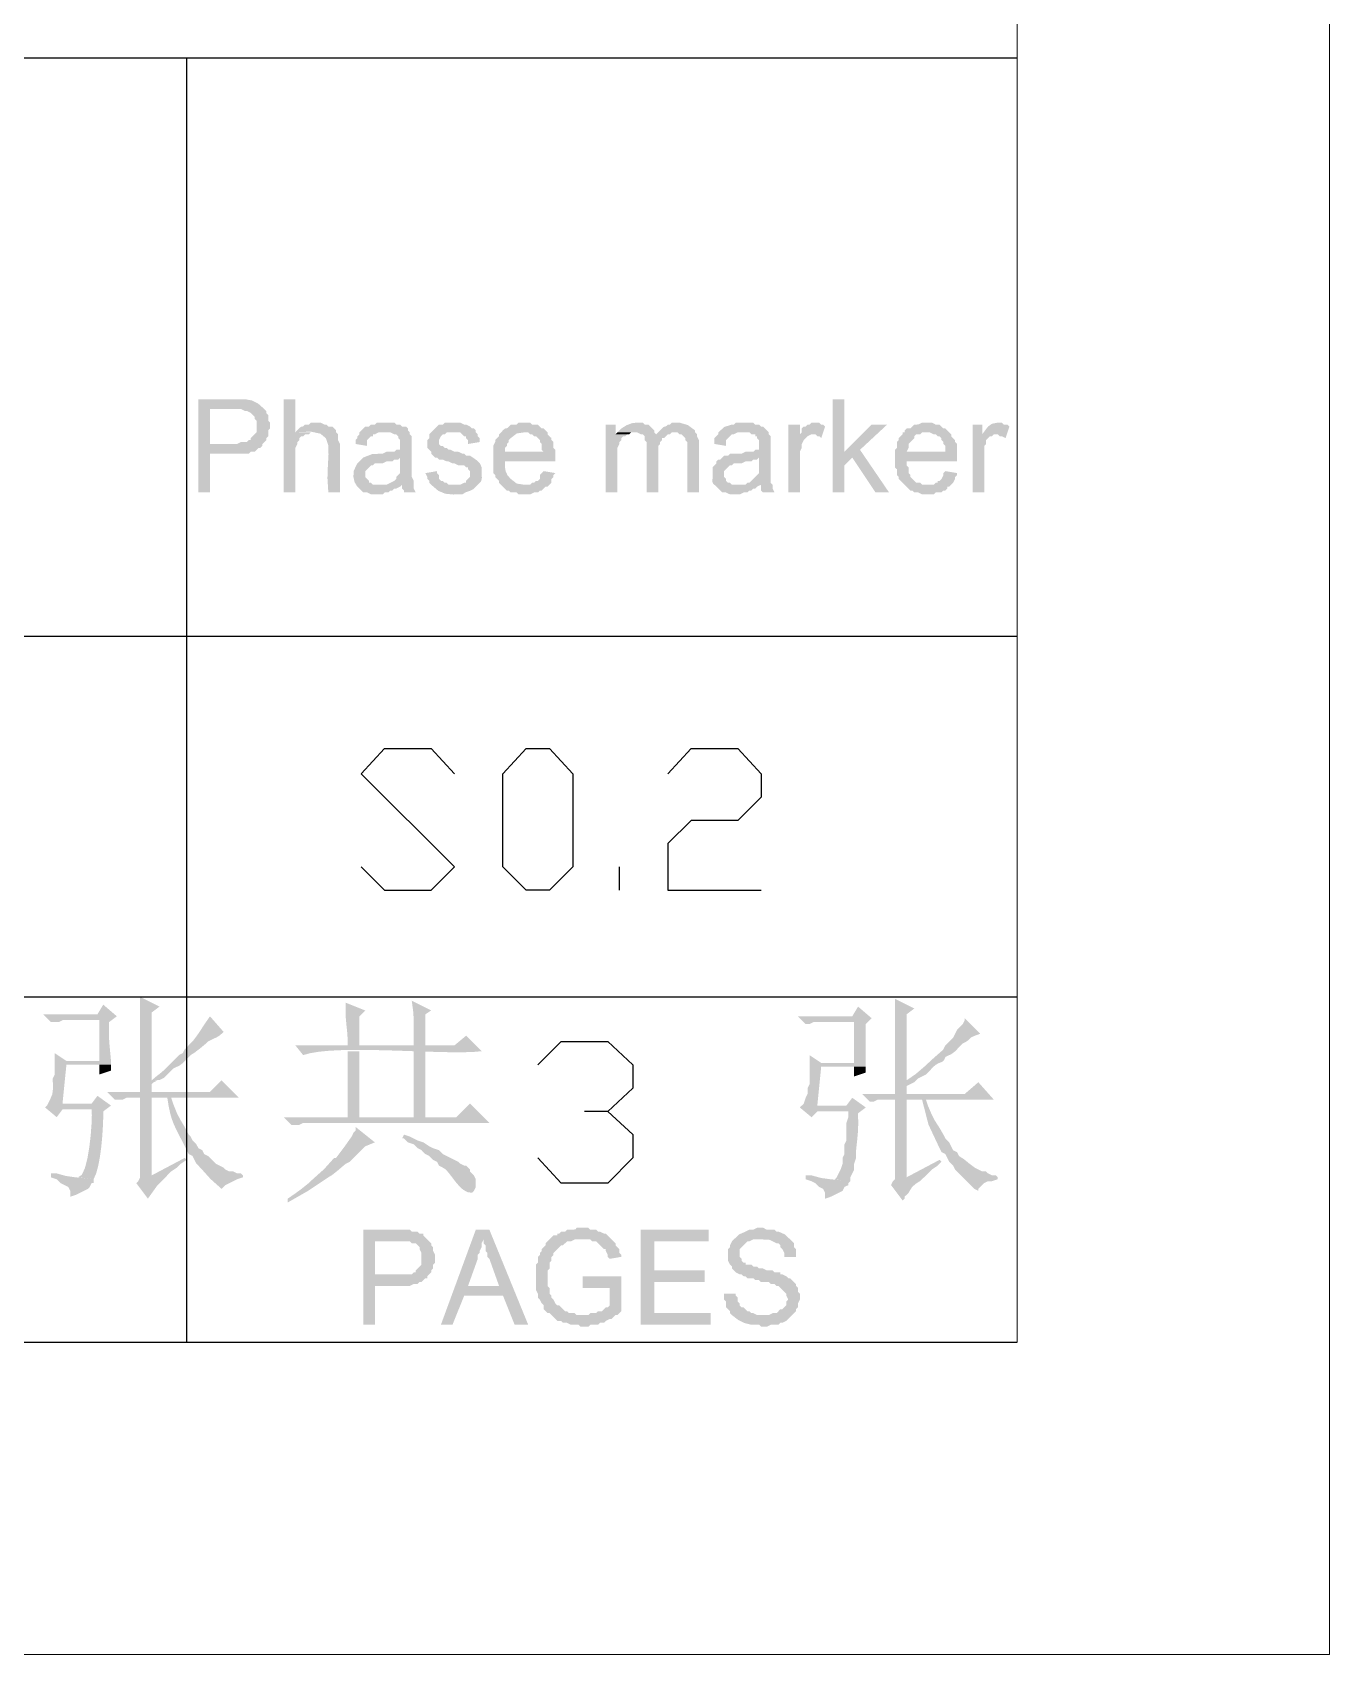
# Model space of a CAD drawing. Extents: x -5608 to -3197, y -2048 to 96.
# Drawn here: x -3572.4 to -3531.2, y -1310.5 to -1258.9 of the extents above; entities that cross this region are included whole.
import ezdxf

# ---------------------------------------------------------------- set-up
doc = ezdxf.new("R2010")
doc.units = 0
doc.header["$LTSCALE"] = 25.4
doc.header["$MEASUREMENT"] = 0
doc.layers.get('0').update_dxf_attribs({"linetype": 'CONTINUOUS'})
doc.layers.add('5中心线层', color=1, linetype='CONTINUOUS')
doc.layers.add('7文字层', color=3, linetype='CONTINUOUS')

msp = doc.modelspace()

# ---------------------------------------------------------------- hatches: boundary and pattern name
at = {"layer": '7文字层'}
h = msp.add_hatch(color=3, dxfattribs=at)
h.dxf.hatch_style = 2
h.paths.add_polyline_path([(-3566.046, -1270.544), (-3567.157, -1270.544), (-3567.157, -1273.509), (-3566.787, -1273.509), (-3566.787, -1272.273), (-3565.552, -1272.273), (-3565.49, -1272.212), (-3565.366, -1272.212), (-3565.243, -1272.088), (-3565.181, -1272.088), (-3565.119, -1272.026), (-3565.119, -1271.965), (-3566.787, -1271.965), (-3566.787, -1270.853), (-3565.058, -1270.853), (-3565.256, -1270.677), (-3565.447, -1270.58), (-3565.659, -1270.542), (-3565.922, -1270.544)])
h = msp.add_hatch(color=3, dxfattribs=at)
h.dxf.hatch_style = 2
h.paths.add_polyline_path([(-3564.069, -1270.544), (-3564.44, -1270.544), (-3564.44, -1273.509), (-3564.069, -1273.509), (-3564.069, -1272.088), (-3564.008, -1271.965), (-3564.008, -1271.903), (-3563.946, -1271.841), (-3563.946, -1271.779), (-3563.884, -1271.718), (-3563.822, -1271.718), (-3563.761, -1271.656), (-3563.637, -1271.656), (-3563.575, -1271.594), (-3563.514, -1271.594), (-3564.069, -1271.594)])
h = msp.add_hatch(color=3, dxfattribs=at)
h.dxf.hatch_style = 2
h.paths.add_polyline_path([(-3546.592, -1270.544), (-3546.962, -1270.544), (-3546.962, -1273.509), (-3546.592, -1273.509), (-3546.592, -1272.644), (-3546.344, -1272.397), (-3546.592, -1272.212)])
h = msp.add_hatch(color=3, dxfattribs=at)
h.dxf.hatch_style = 2
h.paths.add_polyline_path([(-3565.058, -1270.853), (-3566.046, -1270.853), (-3565.799, -1270.853), (-3565.675, -1270.915), (-3565.613, -1270.915), (-3565.49, -1270.976), (-3565.366, -1271.1), (-3565.366, -1271.162), (-3565.305, -1271.223), (-3565.305, -1271.594), (-3565.49, -1271.779), (-3565.49, -1271.841), (-3565.552, -1271.841), (-3565.613, -1271.903), (-3565.799, -1271.903), (-3565.922, -1271.965), (-3566.787, -1271.965), (-3565.119, -1271.965), (-3564.996, -1271.841), (-3564.996, -1271.779), (-3564.934, -1271.718), (-3564.934, -1271.532), (-3564.872, -1271.471), (-3564.872, -1271.285), (-3564.934, -1271.223), (-3564.934, -1271.038), (-3564.996, -1270.976), (-3564.996, -1270.915)])
h = msp.add_hatch(color=3, dxfattribs=at)
h.dxf.hatch_style = 2
h.paths.add_polyline_path([(-3563.39, -1271.285), (-3563.575, -1271.285), (-3563.637, -1271.347), (-3563.761, -1271.347), (-3563.804, -1271.391), (-3563.848, -1271.411), (-3563.885, -1271.417), (-3563.922, -1271.442), (-3563.98, -1271.498), (-3564.069, -1271.594), (-3563.584, -1271.571), (-3563.272, -1271.636), (-3563.097, -1271.783), (-3563.023, -1272.005), (-3563.014, -1272.295), (-3563.034, -1272.647), (-3563.048, -1273.054), (-3563.02, -1273.509), (-3562.649, -1273.509), (-3562.649, -1271.965), (-3562.711, -1271.841), (-3562.711, -1271.656), (-3562.773, -1271.594), (-3562.773, -1271.532), (-3562.896, -1271.409), (-3563.02, -1271.409), (-3563.081, -1271.347), (-3563.143, -1271.347), (-3563.267, -1271.285), (-3563.328, -1271.285)])
h = msp.add_hatch(color=3, dxfattribs=at)
h.dxf.hatch_style = 2
h.paths.add_polyline_path([(-3561.167, -1271.285), (-3561.476, -1271.285), (-3561.537, -1271.347), (-3561.661, -1271.347), (-3561.723, -1271.409), (-3561.846, -1271.409), (-3561.908, -1271.471), (-3562.031, -1271.594), (-3561.043, -1271.594), (-3560.92, -1271.656), (-3560.858, -1271.656), (-3560.796, -1271.718), (-3560.796, -1271.779), (-3560.734, -1271.841), (-3560.734, -1272.15), (-3560.858, -1272.15), (-3560.92, -1272.212), (-3561.167, -1272.212), (-3561.29, -1272.273), (-3561.621, -1272.284), (-3561.908, -1272.397), (-3560.734, -1272.397), (-3560.734, -1272.891), (-3560.858, -1273.014), (-3560.858, -1273.076), (-3560.92, -1273.138), (-3561.043, -1273.2), (-3561.167, -1273.262), (-3560.673, -1273.262), (-3560.673, -1273.385), (-3560.611, -1273.447), (-3560.611, -1273.509), (-3560.24, -1273.509), (-3560.302, -1273.385), (-3560.302, -1273.138), (-3560.364, -1273.014), (-3560.364, -1271.903), (-3560.364, -1271.718), (-3560.426, -1271.656), (-3560.426, -1271.594), (-3560.487, -1271.532), (-3560.487, -1271.471), (-3560.549, -1271.409), (-3560.673, -1271.409), (-3560.734, -1271.347), (-3560.858, -1271.347), (-3560.92, -1271.285), (-3561.105, -1271.285)])
h = msp.add_hatch(color=3, dxfattribs=at)
h.dxf.hatch_style = 2
h.paths.add_polyline_path([(-3559.067, -1271.285), (-3559.314, -1271.285), (-3559.376, -1271.347), (-3559.499, -1271.347), (-3559.561, -1271.409), (-3559.623, -1271.471), (-3559.746, -1271.594), (-3558.82, -1271.594), (-3558.696, -1271.718), (-3558.635, -1271.718), (-3558.635, -1271.779), (-3558.573, -1271.841), (-3558.573, -1271.965), (-3558.202, -1271.903), (-3558.202, -1271.779), (-3558.264, -1271.718), (-3558.264, -1271.656), (-3558.326, -1271.594), (-3558.326, -1271.532), (-3558.388, -1271.471), (-3558.449, -1271.471), (-3558.511, -1271.409), (-3558.635, -1271.347), (-3558.696, -1271.347), (-3558.82, -1271.285), (-3558.943, -1271.285)])
h = msp.add_hatch(color=3, dxfattribs=at)
h.dxf.hatch_style = 2
h.paths.add_polyline_path([(-3556.782, -1271.285), (-3556.967, -1271.285), (-3557.029, -1271.347), (-3557.214, -1271.347), (-3557.297, -1271.433), (-3557.342, -1271.472), (-3557.376, -1271.462), (-3557.44, -1271.508), (-3557.523, -1271.594), (-3556.658, -1271.594), (-3556.597, -1271.656), (-3556.535, -1271.656), (-3556.473, -1271.718), (-3556.411, -1271.718), (-3556.288, -1271.841), (-3556.288, -1271.903), (-3556.226, -1271.965), (-3556.226, -1272.15), (-3556.164, -1272.212), (-3557.399, -1272.212), (-3555.794, -1272.212), (-3555.794, -1272.15), (-3555.855, -1272.088), (-3555.855, -1271.903), (-3555.917, -1271.841), (-3555.917, -1271.779), (-3556.041, -1271.656), (-3556.041, -1271.594), (-3556.164, -1271.471), (-3556.226, -1271.471), (-3556.35, -1271.347), (-3556.535, -1271.347), (-3556.597, -1271.285), (-3556.72, -1271.285)])
h = msp.add_hatch(color=3, dxfattribs=at)
h.dxf.hatch_style = 2
h.paths.add_polyline_path([(-3553.879, -1271.347), (-3554.188, -1271.347), (-3554.188, -1273.509), (-3553.817, -1273.509), (-3553.817, -1272.088), (-3553.756, -1271.965), (-3553.756, -1271.903), (-3553.694, -1271.841), (-3553.694, -1271.779), (-3553.632, -1271.718), (-3553.57, -1271.718), (-3553.509, -1271.656), (-3553.879, -1271.656)])
h = msp.add_hatch(color=3, dxfattribs=at)
h.dxf.hatch_style = 2
h.paths.add_polyline_path([(-3553.2, -1271.285), (-3553.364, -1271.304), (-3553.538, -1271.373), (-3553.698, -1271.475), (-3553.817, -1271.594), (-3553.2, -1271.594), (-3553.076, -1271.656), (-3552.582, -1271.656), (-3552.644, -1271.594), (-3552.644, -1271.532), (-3552.706, -1271.471), (-3552.829, -1271.347), (-3552.953, -1271.347), (-3553.015, -1271.285), (-3553.076, -1271.285)])
h = msp.add_hatch(color=3, dxfattribs=at)
h.dxf.hatch_style = 2
h.paths.add_polyline_path([(-3551.903, -1271.285), (-3552.088, -1271.285), (-3552.15, -1271.347), (-3552.212, -1271.347), (-3552.255, -1271.391), (-3552.299, -1271.411), (-3552.336, -1271.417), (-3552.373, -1271.442), (-3552.431, -1271.498), (-3552.52, -1271.594), (-3551.903, -1271.594), (-3551.841, -1271.656), (-3551.779, -1271.656), (-3551.656, -1271.779), (-3551.656, -1271.841), (-3551.594, -1271.903), (-3551.594, -1273.509), (-3551.223, -1273.509), (-3551.223, -1271.841), (-3551.285, -1271.718), (-3551.285, -1271.656), (-3551.347, -1271.594), (-3551.347, -1271.532), (-3551.577, -1271.363), (-3551.841, -1271.285)])
h = msp.add_hatch(color=3, dxfattribs=at)
h.dxf.hatch_style = 2
h.paths.add_polyline_path([(-3549.741, -1271.285), (-3550.05, -1271.285), (-3550.112, -1271.347), (-3550.174, -1271.347), (-3550.415, -1271.422), (-3550.606, -1271.594), (-3549.618, -1271.594), (-3549.556, -1271.656), (-3549.432, -1271.656), (-3549.432, -1271.718), (-3549.371, -1271.718), (-3549.371, -1271.779), (-3549.309, -1271.841), (-3549.309, -1272.15), (-3549.432, -1272.15), (-3549.494, -1272.212), (-3549.741, -1272.212), (-3549.865, -1272.273), (-3550.235, -1272.273), (-3550.297, -1272.335), (-3550.421, -1272.335), (-3550.482, -1272.397), (-3549.309, -1272.397), (-3549.309, -1272.891), (-3549.618, -1273.2), (-3549.679, -1273.2), (-3549.741, -1273.262), (-3549.247, -1273.262), (-3549.247, -1273.447), (-3549.185, -1273.509), (-3548.815, -1273.509), (-3548.877, -1273.385), (-3548.877, -1273.262), (-3548.938, -1273.2), (-3548.938, -1272.953), (-3548.938, -1271.841), (-3548.938, -1271.718), (-3549, -1271.656), (-3549, -1271.594), (-3549.185, -1271.409), (-3549.247, -1271.409), (-3549.309, -1271.347), (-3549.432, -1271.347), (-3549.494, -1271.285), (-3549.679, -1271.285)])
h = msp.add_hatch(color=3, dxfattribs=at)
h.dxf.hatch_style = 2
h.paths.add_polyline_path([(-3548.012, -1271.347), (-3548.383, -1271.347), (-3548.383, -1273.509), (-3548.012, -1273.509), (-3548.012, -1272.212), (-3547.95, -1272.088), (-3547.95, -1271.965), (-3547.888, -1271.841), (-3547.765, -1271.718), (-3547.641, -1271.656), (-3547.58, -1271.656), (-3548.012, -1271.656)])
h = msp.add_hatch(color=3, dxfattribs=at)
h.dxf.hatch_style = 2
h.paths.add_polyline_path([(-3547.58, -1271.285), (-3547.641, -1271.285), (-3547.703, -1271.347), (-3547.765, -1271.347), (-3547.827, -1271.409), (-3547.888, -1271.409), (-3547.95, -1271.471), (-3547.95, -1271.594), (-3548.012, -1271.656), (-3547.518, -1271.656), (-3547.456, -1271.718), (-3547.394, -1271.718), (-3547.333, -1271.779), (-3547.209, -1271.409), (-3547.271, -1271.347), (-3547.333, -1271.347), (-3547.394, -1271.285), (-3547.456, -1271.285)])
h = msp.add_hatch(color=3, dxfattribs=at)
h.dxf.hatch_style = 2
h.paths.add_polyline_path([(-3545.233, -1271.347), (-3545.727, -1271.347), (-3546.592, -1272.212), (-3546.344, -1272.397), (-3545.603, -1273.509), (-3545.171, -1273.509), (-3546.097, -1272.15)])
h = msp.add_hatch(color=3, dxfattribs=at)
h.dxf.hatch_style = 2
h.paths.add_polyline_path([(-3543.998, -1271.285), (-3544.135, -1271.29), (-3544.183, -1271.316), (-3544.231, -1271.343), (-3544.368, -1271.347), (-3544.492, -1271.471), (-3544.615, -1271.471), (-3544.677, -1271.532), (-3544.677, -1271.594), (-3543.874, -1271.594), (-3543.751, -1271.656), (-3543.689, -1271.656), (-3543.627, -1271.718), (-3543.565, -1271.718), (-3543.504, -1271.779), (-3543.504, -1271.841), (-3543.442, -1271.903), (-3543.442, -1271.965), (-3543.38, -1272.026), (-3543.38, -1272.212), (-3544.615, -1272.212), (-3543.009, -1272.212), (-3543.009, -1271.965), (-3543.071, -1271.903), (-3543.071, -1271.841), (-3543.195, -1271.718), (-3543.195, -1271.656), (-3543.38, -1271.471), (-3543.442, -1271.471), (-3543.565, -1271.347), (-3543.689, -1271.347), (-3543.812, -1271.285), (-3543.874, -1271.285)])
h = msp.add_hatch(color=3, dxfattribs=at)
h.dxf.hatch_style = 2
h.paths.add_polyline_path([(-3542.207, -1271.347), (-3542.515, -1271.347), (-3542.515, -1273.509), (-3542.145, -1273.509), (-3542.145, -1272.026), (-3542.083, -1271.965), (-3542.083, -1271.841), (-3541.96, -1271.718), (-3541.898, -1271.718), (-3541.836, -1271.656), (-3541.774, -1271.656), (-3542.207, -1271.656)])
h = msp.add_hatch(color=3, dxfattribs=at)
h.dxf.hatch_style = 2
h.paths.add_polyline_path([(-3541.713, -1271.285), (-3541.897, -1271.321), (-3542.021, -1271.41), (-3542.115, -1271.53), (-3542.207, -1271.656), (-3541.713, -1271.656), (-3541.651, -1271.718), (-3541.589, -1271.718), (-3541.465, -1271.779), (-3541.342, -1271.409), (-3541.404, -1271.347), (-3541.527, -1271.347), (-3541.589, -1271.285), (-3541.651, -1271.285)])
h = msp.add_hatch(color=3, dxfattribs=at)
h.dxf.hatch_style = 2
h.paths.add_polyline_path([(-3562.031, -1271.594), (-3562.031, -1271.656), (-3562.093, -1271.718), (-3562.093, -1271.779), (-3562.155, -1271.841), (-3562.155, -1271.965), (-3561.784, -1272.026), (-3561.784, -1271.841), (-3561.661, -1271.718), (-3561.599, -1271.718), (-3561.599, -1271.656), (-3561.537, -1271.656), (-3561.414, -1271.594), (-3561.229, -1271.594)])
h = msp.add_hatch(color=3, dxfattribs=at)
h.dxf.hatch_style = 2
h.paths.add_polyline_path([(-3559.746, -1271.594), (-3559.808, -1271.656), (-3559.808, -1271.779), (-3559.87, -1271.841), (-3559.87, -1272.088), (-3559.746, -1272.212), (-3559.746, -1272.273), (-3559.623, -1272.397), (-3559.561, -1272.397), (-3559.499, -1272.459), (-3559.376, -1272.459), (-3559.252, -1272.52), (-3559.19, -1272.52), (-3559.067, -1272.582), (-3559.005, -1272.582), (-3558.882, -1272.644), (-3558.696, -1272.644), (-3558.635, -1272.706), (-3558.573, -1272.706), (-3558.573, -1272.767), (-3558.511, -1272.829), (-3558.511, -1273.014), (-3558.635, -1273.138), (-3558.635, -1273.2), (-3558.696, -1273.2), (-3558.82, -1273.262), (-3559.746, -1273.262), (-3559.518, -1273.457), (-3559.296, -1273.548), (-3559.052, -1273.573), (-3558.758, -1273.57), (-3558.639, -1273.497), (-3558.532, -1273.465), (-3558.414, -1273.409), (-3558.264, -1273.262), (-3558.157, -1273.151), (-3558.132, -1273.043), (-3558.143, -1272.906), (-3558.141, -1272.706), (-3558.192, -1272.586), (-3558.29, -1272.488), (-3558.405, -1272.407), (-3558.511, -1272.335), (-3558.635, -1272.335), (-3558.696, -1272.273), (-3558.758, -1272.273), (-3558.882, -1272.212), (-3559.005, -1272.212), (-3559.129, -1272.15), (-3559.19, -1272.15), (-3559.252, -1272.088), (-3559.314, -1272.088), (-3559.376, -1272.026), (-3559.437, -1272.026), (-3559.499, -1271.965), (-3559.499, -1271.841), (-3559.437, -1271.718), (-3559.376, -1271.656), (-3559.314, -1271.656), (-3559.252, -1271.594), (-3559.005, -1271.594)])
h = msp.add_hatch(color=3, dxfattribs=at)
h.dxf.hatch_style = 2
h.paths.add_polyline_path([(-3557.523, -1271.594), (-3557.585, -1271.656), (-3557.585, -1271.718), (-3557.708, -1271.841), (-3557.708, -1271.903), (-3557.77, -1272.026), (-3557.77, -1272.891), (-3557.708, -1272.953), (-3557.708, -1273.014), (-3557.585, -1273.138), (-3557.585, -1273.2), (-3557.523, -1273.262), (-3556.782, -1273.262), (-3557.022, -1273.226), (-3557.214, -1273.076), (-3557.316, -1272.964), (-3557.377, -1272.827), (-3557.402, -1272.676), (-3557.399, -1272.52), (-3555.794, -1272.52), (-3555.794, -1272.212), (-3557.399, -1272.212), (-3557.399, -1272.088), (-3557.338, -1272.026), (-3557.338, -1271.965), (-3557.276, -1271.903), (-3557.276, -1271.841), (-3557.214, -1271.779), (-3557.022, -1271.63), (-3556.782, -1271.594)])
h = msp.add_hatch(color=3, dxfattribs=at)
h.dxf.hatch_style = 2
h.paths.add_polyline_path([(-3553.817, -1271.594), (-3553.879, -1271.656), (-3553.447, -1271.656), (-3553.385, -1271.594), (-3553.262, -1271.594)])
h = msp.add_hatch(color=3, dxfattribs=at)
h.dxf.hatch_style = 2
h.paths.add_polyline_path([(-3552.52, -1271.594), (-3552.582, -1271.656), (-3553.015, -1271.656), (-3552.953, -1271.718), (-3552.953, -1271.841), (-3552.891, -1271.903), (-3552.891, -1273.509), (-3552.52, -1273.509), (-3552.52, -1272.026), (-3552.459, -1271.965), (-3552.459, -1271.903), (-3552.397, -1271.841), (-3552.397, -1271.779), (-3552.335, -1271.779), (-3552.212, -1271.656), (-3552.15, -1271.656), (-3552.088, -1271.594), (-3551.965, -1271.594)])
h = msp.add_hatch(color=3, dxfattribs=at)
h.dxf.hatch_style = 2
h.paths.add_polyline_path([(-3550.606, -1271.594), (-3550.606, -1271.656), (-3550.729, -1271.779), (-3550.729, -1271.965), (-3550.359, -1272.026), (-3550.359, -1271.841), (-3550.297, -1271.779), (-3550.174, -1271.656), (-3550.112, -1271.656), (-3549.988, -1271.594), (-3549.803, -1271.594)])
h = msp.add_hatch(color=3, dxfattribs=at)
h.dxf.hatch_style = 2
h.paths.add_polyline_path([(-3544.677, -1271.594), (-3544.739, -1271.594), (-3544.739, -1271.656), (-3544.862, -1271.779), (-3544.862, -1271.841), (-3544.924, -1271.903), (-3544.924, -1272.088), (-3544.986, -1272.15), (-3544.986, -1272.706), (-3544.924, -1272.767), (-3544.924, -1272.953), (-3544.862, -1273.014), (-3544.862, -1273.076), (-3544.677, -1273.262), (-3543.936, -1273.262), (-3544.121, -1273.262), (-3544.183, -1273.2), (-3544.306, -1273.2), (-3544.492, -1273.014), (-3544.492, -1272.953), (-3544.553, -1272.891), (-3544.553, -1272.706), (-3544.615, -1272.644), (-3544.615, -1272.52), (-3543.009, -1272.52), (-3543.009, -1272.212), (-3544.615, -1272.212), (-3544.553, -1272.088), (-3544.553, -1271.965), (-3544.368, -1271.779), (-3544.368, -1271.718), (-3544.306, -1271.656), (-3544.183, -1271.656), (-3544.121, -1271.594), (-3543.998, -1271.594)])
h = msp.add_hatch(color=3, dxfattribs=at)
h.dxf.hatch_style = 2
h.paths.add_polyline_path([(-3561.908, -1272.397), (-3562.104, -1272.596), (-3562.217, -1272.829), (-3562.22, -1273.02), (-3562.185, -1273.177), (-3562.104, -1273.314), (-3561.97, -1273.447), (-3561.908, -1273.509), (-3561.784, -1273.509), (-3561.661, -1273.57), (-3561.29, -1273.57), (-3561.229, -1273.509), (-3561.105, -1273.509), (-3561.043, -1273.447), (-3560.981, -1273.447), (-3560.92, -1273.385), (-3560.858, -1273.385), (-3560.734, -1273.323), (-3561.414, -1273.262), (-3561.599, -1273.262), (-3561.661, -1273.2), (-3561.723, -1273.2), (-3561.723, -1273.138), (-3561.846, -1273.014), (-3561.846, -1272.829), (-3561.661, -1272.644), (-3561.599, -1272.644), (-3561.537, -1272.582), (-3561.29, -1272.582), (-3561.167, -1272.52), (-3560.981, -1272.52), (-3560.92, -1272.459), (-3560.796, -1272.459), (-3560.734, -1272.397)])
h = msp.add_hatch(color=3, dxfattribs=at)
h.dxf.hatch_style = 2
h.paths.add_polyline_path([(-3559.561, -1272.829), (-3559.932, -1272.891), (-3559.87, -1273.014), (-3559.87, -1273.076), (-3559.808, -1273.138), (-3559.808, -1273.2), (-3559.746, -1273.262), (-3559.005, -1273.262), (-3559.19, -1273.262), (-3559.252, -1273.2), (-3559.314, -1273.2), (-3559.376, -1273.138), (-3559.437, -1273.138), (-3559.499, -1273.076), (-3559.499, -1272.953), (-3559.561, -1272.891)])
h = msp.add_hatch(color=3, dxfattribs=at)
h.dxf.hatch_style = 2
h.paths.add_polyline_path([(-3556.164, -1272.829), (-3556.288, -1272.953), (-3556.288, -1273.076), (-3556.35, -1273.138), (-3556.411, -1273.138), (-3556.473, -1273.2), (-3556.535, -1273.2), (-3556.597, -1273.262), (-3557.523, -1273.262), (-3557.338, -1273.447), (-3557.276, -1273.447), (-3557.214, -1273.509), (-3557.029, -1273.509), (-3556.967, -1273.57), (-3556.597, -1273.57), (-3556.473, -1273.509), (-3556.35, -1273.509), (-3556.288, -1273.447), (-3556.226, -1273.447), (-3556.102, -1273.323), (-3556.041, -1273.323), (-3555.917, -1273.2), (-3555.917, -1273.076), (-3555.855, -1273.014), (-3555.855, -1272.953), (-3555.794, -1272.891)])
h = msp.add_hatch(color=3, dxfattribs=at)
h.dxf.hatch_style = 2
h.paths.add_polyline_path([(-3550.482, -1272.397), (-3550.544, -1272.459), (-3550.606, -1272.459), (-3550.668, -1272.52), (-3550.668, -1272.582), (-3550.791, -1272.706), (-3550.791, -1272.829), (-3550.789, -1272.994), (-3550.793, -1273.099), (-3550.795, -1273.161), (-3550.789, -1273.199), (-3550.768, -1273.23), (-3550.725, -1273.269), (-3550.652, -1273.336), (-3550.544, -1273.447), (-3550.482, -1273.509), (-3550.359, -1273.509), (-3550.235, -1273.57), (-3549.927, -1273.57), (-3549.803, -1273.509), (-3549.679, -1273.509), (-3549.618, -1273.447), (-3549.556, -1273.447), (-3549.494, -1273.385), (-3549.432, -1273.385), (-3549.371, -1273.323), (-3549.988, -1273.262), (-3550.174, -1273.262), (-3550.235, -1273.2), (-3550.297, -1273.2), (-3550.359, -1273.138), (-3550.359, -1273.076), (-3550.421, -1273.014), (-3550.421, -1272.829), (-3550.359, -1272.767), (-3550.297, -1272.706), (-3550.235, -1272.644), (-3550.174, -1272.644), (-3550.112, -1272.582), (-3549.865, -1272.582), (-3549.741, -1272.52), (-3549.556, -1272.52), (-3549.494, -1272.459), (-3549.371, -1272.459), (-3549.309, -1272.397)])
h = msp.add_hatch(color=3, dxfattribs=at)
h.dxf.hatch_style = 2
h.paths.add_polyline_path([(-3543.38, -1272.829), (-3543.442, -1272.891), (-3543.442, -1272.953), (-3543.504, -1273.076), (-3543.565, -1273.138), (-3543.627, -1273.138), (-3543.627, -1273.2), (-3543.689, -1273.2), (-3543.751, -1273.262), (-3544.677, -1273.262), (-3544.492, -1273.447), (-3544.43, -1273.447), (-3544.368, -1273.509), (-3544.245, -1273.509), (-3544.121, -1273.57), (-3543.751, -1273.57), (-3543.689, -1273.509), (-3543.504, -1273.509), (-3543.442, -1273.447), (-3543.38, -1273.447), (-3543.318, -1273.385), (-3543.318, -1273.323), (-3543.257, -1273.323), (-3543.133, -1273.2), (-3543.071, -1273.076), (-3543.071, -1273.014), (-3543.009, -1272.953), (-3543.009, -1272.891)])
h = msp.add_hatch(color=3, dxfattribs=at)
h.dxf.hatch_style = 2
h.paths.add_polyline_path([(-3561.167, -1273.262), (-3561.414, -1273.262), (-3560.734, -1273.323), (-3560.673, -1273.262)])
h = msp.add_hatch(color=3, dxfattribs=at)
h.dxf.hatch_style = 2
h.paths.add_polyline_path([(-3549.741, -1273.262), (-3549.988, -1273.262), (-3549.371, -1273.323), (-3549.247, -1273.262)])
h = msp.add_hatch(color=3, dxfattribs=at)
h.dxf.hatch_style = 2
h.paths.add_polyline_path([(-3570.184, -1289.813), (-3570.369, -1290.122), (-3572.098, -1290.122), (-3571.851, -1290.369), (-3571.604, -1290.369), (-3571.481, -1290.307), (-3570.307, -1290.307), (-3569.751, -1290.184)])
h = msp.add_hatch(color=3, dxfattribs=at)
h.dxf.hatch_style = 2
h.paths.add_polyline_path([(-3569.01, -1289.566), (-3569.01, -1292.592), (-3568.64, -1292.592), (-3568.64, -1292.345), (-3568.578, -1292.283), (-3568.454, -1292.222), (-3568.64, -1292.222), (-3568.64, -1290.06), (-3568.393, -1289.875)])
h = msp.add_hatch(color=3, dxfattribs=at)
h.dxf.hatch_style = 2
h.paths.add_polyline_path([(-3562.464, -1289.751), (-3562.471, -1290.157), (-3562.444, -1290.465), (-3562.412, -1290.756), (-3562.402, -1291.11), (-3562.031, -1291.11), (-3562.031, -1290.184), (-3561.846, -1289.998)])
h = msp.add_hatch(color=3, dxfattribs=at)
h.dxf.hatch_style = 2
h.paths.add_polyline_path([(-3560.364, -1289.69), (-3560.314, -1290.069), (-3560.299, -1290.392), (-3560.301, -1290.719), (-3560.302, -1291.11), (-3559.932, -1291.11), (-3559.932, -1290.122), (-3559.746, -1289.998)])
h = msp.add_hatch(color=3, dxfattribs=at)
h.dxf.hatch_style = 2
h.paths.add_polyline_path([(-3546.159, -1289.875), (-3546.344, -1290.184), (-3548.074, -1290.184), (-3547.827, -1290.431), (-3547.703, -1290.431), (-3547.58, -1290.369), (-3546.283, -1290.369), (-3545.727, -1290.245)])
h = msp.add_hatch(color=3, dxfattribs=at)
h.dxf.hatch_style = 2
h.paths.add_polyline_path([(-3544.986, -1289.628), (-3544.986, -1292.654), (-3544.615, -1292.654), (-3544.615, -1292.407), (-3544.368, -1292.283), (-3544.615, -1292.222), (-3544.615, -1290.122), (-3544.368, -1289.937)])
h = msp.add_hatch(color=3, dxfattribs=at)
h.dxf.hatch_style = 2
h.paths.add_polyline_path([(-3569.751, -1290.184), (-3570.307, -1290.307), (-3570.307, -1291.604), (-3571.357, -1291.604), (-3569.937, -1291.604), (-3569.968, -1291.278), (-3569.993, -1291.007), (-3570.006, -1290.725), (-3569.998, -1290.369)])
h = msp.add_hatch(color=3, dxfattribs=at)
h.dxf.hatch_style = 2
h.paths.add_polyline_path([(-3566.787, -1290.184), (-3566.978, -1290.46), (-3567.143, -1290.718), (-3567.331, -1290.972), (-3567.59, -1291.234), (-3567.652, -1291.357), (-3567.775, -1291.419), (-3568.084, -1291.728), (-3568.235, -1291.885), (-3568.369, -1291.999), (-3568.499, -1292.101), (-3568.64, -1292.222), (-3568.39, -1292.211), (-3568.242, -1292.138), (-3568.123, -1292.014), (-3567.96, -1291.851), (-3567.758, -1291.751), (-3567.648, -1291.669), (-3567.555, -1291.569), (-3567.404, -1291.419), (-3567.285, -1291.346), (-3567.109, -1291.212), (-3566.941, -1291.073), (-3566.849, -1290.987), (-3566.703, -1290.912), (-3566.58, -1290.856), (-3566.467, -1290.788), (-3566.355, -1290.678)])
h = msp.add_hatch(color=3, dxfattribs=at)
h.dxf.hatch_style = 2
h.paths.add_polyline_path([(-3545.727, -1290.245), (-3546.283, -1290.369), (-3546.283, -1291.666), (-3547.333, -1291.666), (-3545.912, -1291.666), (-3545.912, -1290.431)])
h = msp.add_hatch(color=3, dxfattribs=at)
h.dxf.hatch_style = 2
h.paths.add_polyline_path([(-3542.762, -1290.245), (-3542.762, -1290.307), (-3542.824, -1290.431), (-3543.009, -1290.616), (-3543.133, -1290.863), (-3543.38, -1291.11), (-3543.442, -1291.234), (-3543.504, -1291.295), (-3543.769, -1291.528), (-3544.044, -1291.782), (-3544.326, -1292.024), (-3544.615, -1292.222), (-3544.368, -1292.283), (-3544.245, -1292.16), (-3544.121, -1292.098), (-3543.998, -1292.036), (-3543.874, -1291.913), (-3543.769, -1291.797), (-3543.68, -1291.724), (-3543.605, -1291.682), (-3543.544, -1291.658), (-3543.492, -1291.638), (-3543.449, -1291.611), (-3543.413, -1291.562), (-3543.38, -1291.481), (-3543.186, -1291.385), (-3543.077, -1291.305), (-3542.98, -1291.205), (-3542.824, -1291.048), (-3542.711, -1290.988), (-3542.649, -1290.947), (-3542.62, -1290.917), (-3542.58, -1290.87), (-3542.53, -1290.841), (-3542.432, -1290.799), (-3542.268, -1290.739)])
h = msp.add_hatch(color=3, dxfattribs=at)
h.dxf.hatch_style = 2
h.paths.add_polyline_path([(-3558.635, -1290.801), (-3559.005, -1291.11), (-3564.069, -1291.11), (-3563.822, -1291.419), (-3563.6, -1291.358), (-3563.327, -1291.313), (-3563.01, -1291.282), (-3562.657, -1291.263), (-3562.273, -1291.255), (-3561.868, -1291.255), (-3561.446, -1291.261), (-3561.017, -1291.272), (-3560.586, -1291.286), (-3560.162, -1291.3), (-3559.751, -1291.313), (-3559.36, -1291.324), (-3558.996, -1291.329), (-3558.667, -1291.327), (-3558.379, -1291.317), (-3558.141, -1291.295)])
h = msp.add_hatch(color=3, dxfattribs=at)
h.dxf.hatch_style = 2
h.paths.add_polyline_path([(-3571.728, -1291.357), (-3571.728, -1292.036), (-3571.789, -1292.16), (-3571.789, -1292.283), (-3571.788, -1292.52), (-3571.806, -1292.664), (-3571.863, -1292.803), (-3571.975, -1293.025), (-3571.481, -1292.963), (-3571.357, -1291.728), (-3569.937, -1291.728), (-3569.937, -1291.604), (-3571.357, -1291.604)])
h = msp.add_hatch(color=3, dxfattribs=at)
h.dxf.hatch_style = 2
h.paths.add_polyline_path([(-3562.402, -1291.295), (-3562.402, -1293.395), (-3562.031, -1293.395), (-3562.031, -1291.295), (-3560.302, -1291.295)])
h = msp.add_hatch(color=3, dxfattribs=at)
h.dxf.hatch_style = 2
h.paths.add_polyline_path([(-3559.932, -1291.295), (-3562.402, -1291.295), (-3560.302, -1291.295), (-3560.302, -1293.395), (-3562.402, -1293.395), (-3559.932, -1293.395)])
h = msp.add_hatch(color=3, dxfattribs=at)
h.dxf.hatch_style = 2
h.paths.add_polyline_path([(-3547.703, -1291.419), (-3547.703, -1292.345), (-3547.765, -1292.469), (-3547.765, -1292.654), (-3547.827, -1292.778), (-3547.888, -1292.963), (-3547.95, -1293.025), (-3547.456, -1293.025), (-3547.333, -1291.789), (-3545.912, -1291.789), (-3545.912, -1291.666), (-3547.333, -1291.666)])
h = msp.add_hatch(color=3, dxfattribs=at)
h.dxf.hatch_style = 2
h.paths.add_polyline_path([(-3569.937, -1291.728), (-3570.307, -1291.728), (-3570.307, -1292.036), (-3569.937, -1291.913), (-3569.937, -1291.851)])
h = msp.add_hatch(color=3, dxfattribs=at)
h.dxf.hatch_style = 2
h.paths.add_polyline_path([(-3545.912, -1291.789), (-3546.283, -1291.789), (-3546.283, -1292.098), (-3545.912, -1291.975), (-3545.912, -1291.851)])
h = msp.add_hatch(color=3, dxfattribs=at)
h.dxf.hatch_style = 2
h.paths.add_polyline_path([(-3566.416, -1292.222), (-3566.787, -1292.592), (-3570.06, -1292.592), (-3569.813, -1292.839), (-3569.566, -1292.839), (-3569.443, -1292.778), (-3569.319, -1292.778), (-3565.86, -1292.778)])
h = msp.add_hatch(color=3, dxfattribs=at)
h.dxf.hatch_style = 2
h.paths.add_polyline_path([(-3542.33, -1292.283), (-3542.762, -1292.654), (-3546.036, -1292.654), (-3545.789, -1292.901), (-3545.665, -1292.901), (-3545.542, -1292.839), (-3545.233, -1292.839), (-3541.836, -1292.839)])
h = msp.add_hatch(color=3, dxfattribs=at)
h.dxf.hatch_style = 2
h.paths.add_polyline_path([(-3570.369, -1292.716), (-3570.554, -1292.963), (-3571.481, -1292.963), (-3571.975, -1293.025), (-3572.036, -1293.086), (-3570.554, -1293.148), (-3570.547, -1293.327), (-3570.557, -1293.613), (-3570.583, -1293.966), (-3570.627, -1294.345), (-3570.688, -1294.709), (-3570.768, -1295.018), (-3570.868, -1295.232), (-3570.987, -1295.31), (-3570.492, -1295.371), (-3570.41, -1295.188), (-3570.343, -1294.94), (-3570.288, -1294.647), (-3570.246, -1294.329), (-3570.216, -1294.006), (-3570.196, -1293.699), (-3570.185, -1293.426), (-3570.184, -1293.21), (-3569.937, -1293.025)])
h = msp.add_hatch(color=3, dxfattribs=at)
h.dxf.hatch_style = 2
h.paths.add_polyline_path([(-3568.64, -1292.778), (-3569.01, -1292.778), (-3569.01, -1295.31), (-3569.072, -1295.433), (-3569.134, -1295.495), (-3568.763, -1295.989), (-3568.484, -1295.597), (-3568.146, -1295.248), (-3568.64, -1295.248)])
h = msp.add_hatch(color=3, dxfattribs=at)
h.dxf.hatch_style = 2
h.paths.add_polyline_path([(-3568.022, -1292.778), (-3568.146, -1292.778), (-3568.103, -1293.04), (-3568.059, -1293.251), (-3568.01, -1293.428), (-3567.953, -1293.584), (-3567.886, -1293.736), (-3567.805, -1293.899), (-3567.707, -1294.089), (-3567.59, -1294.322), (-3567.466, -1294.569), (-3567.343, -1294.63), (-3567.219, -1294.877), (-3567.096, -1295.001), (-3566.774, -1295.359), (-3566.416, -1295.68), (-3566.293, -1295.557), (-3565.922, -1295.371), (-3565.737, -1295.31), (-3565.737, -1295.248), (-3565.799, -1295.186), (-3565.922, -1295.186), (-3566.046, -1295.124), (-3566.169, -1295.124), (-3566.293, -1295.063), (-3566.355, -1295.001), (-3566.478, -1294.939), (-3566.602, -1294.877), (-3566.849, -1294.63), (-3566.972, -1294.569), (-3567.034, -1294.445), (-3567.157, -1294.383), (-3567.219, -1294.26), (-3567.343, -1294.136), (-3567.404, -1294.013), (-3567.466, -1293.951), (-3567.594, -1293.704), (-3567.713, -1293.507), (-3567.832, -1293.284), (-3567.96, -1292.963)])
h = msp.add_hatch(color=3, dxfattribs=at)
h.dxf.hatch_style = 2
h.paths.add_polyline_path([(-3558.511, -1292.963), (-3558.943, -1293.395), (-3564.44, -1293.395), (-3564.193, -1293.642), (-3563.946, -1293.642), (-3563.822, -1293.58), (-3557.894, -1293.58)])
h = msp.add_hatch(color=3, dxfattribs=at)
h.dxf.hatch_style = 2
h.paths.add_polyline_path([(-3546.344, -1292.778), (-3546.53, -1293.025), (-3547.95, -1293.025), (-3548.012, -1293.086), (-3546.468, -1293.21), (-3546.468, -1293.395), (-3546.53, -1293.58), (-3546.53, -1294.136), (-3546.592, -1294.26), (-3546.592, -1294.569), (-3546.653, -1294.692), (-3546.653, -1294.877), (-3546.715, -1295.063), (-3546.839, -1295.31), (-3546.9, -1295.371), (-3546.962, -1295.371), (-3546.406, -1295.433), (-3546.406, -1295.31), (-3546.283, -1295.063), (-3546.283, -1294.877), (-3546.221, -1294.692), (-3546.221, -1294.445), (-3546.188, -1294.133), (-3546.164, -1293.88), (-3546.153, -1293.616), (-3546.159, -1293.272), (-3545.912, -1293.086)])
h = msp.add_hatch(color=3, dxfattribs=at)
h.dxf.hatch_style = 2
h.paths.add_polyline_path([(-3544.615, -1292.839), (-3544.986, -1292.839), (-3544.986, -1295.371), (-3545.048, -1295.433), (-3545.109, -1295.557), (-3544.739, -1296.051), (-3544.677, -1295.989), (-3544.677, -1295.927), (-3544.553, -1295.804), (-3544.437, -1295.614), (-3544.308, -1295.506), (-3544.178, -1295.423), (-3544.059, -1295.31), (-3544.615, -1295.31)])
h = msp.add_hatch(color=3, dxfattribs=at)
h.dxf.hatch_style = 2
h.paths.add_polyline_path([(-3543.998, -1292.839), (-3544.121, -1292.839), (-3543.918, -1293.631), (-3543.565, -1294.383), (-3543.504, -1294.507), (-3543.38, -1294.569), (-3543.257, -1294.816), (-3543.133, -1294.939), (-3543.071, -1295.063), (-3542.454, -1295.68), (-3542.33, -1295.742), (-3542.33, -1295.68), (-3542.145, -1295.495), (-3542.021, -1295.433), (-3541.898, -1295.433), (-3541.713, -1295.371), (-3541.713, -1295.31), (-3541.774, -1295.248), (-3541.898, -1295.248), (-3542.021, -1295.186), (-3542.083, -1295.124), (-3542.207, -1295.124), (-3542.437, -1295.008), (-3542.618, -1294.873), (-3542.779, -1294.74), (-3542.948, -1294.63), (-3543.009, -1294.507), (-3543.133, -1294.445), (-3543.257, -1294.198), (-3543.38, -1294.074), (-3543.442, -1293.951), (-3543.531, -1293.795), (-3543.598, -1293.685), (-3543.651, -1293.604), (-3543.696, -1293.535), (-3543.74, -1293.46), (-3543.79, -1293.361), (-3543.853, -1293.222), (-3543.936, -1293.025)])
h = msp.add_hatch(color=3, dxfattribs=at)
h.dxf.hatch_style = 2
h.paths.add_polyline_path([(-3572.036, -1293.086), (-3571.666, -1293.395), (-3571.481, -1293.148), (-3570.554, -1293.148)])
h = msp.add_hatch(color=3, dxfattribs=at)
h.dxf.hatch_style = 2
h.paths.add_polyline_path([(-3548.012, -1293.086), (-3547.641, -1293.395), (-3547.456, -1293.21), (-3546.468, -1293.21)])
h = msp.add_hatch(color=3, dxfattribs=at)
h.dxf.hatch_style = 2
h.paths.add_polyline_path([(-3562.155, -1293.704), (-3562.155, -1293.827), (-3562.217, -1293.889), (-3562.278, -1294.013), (-3562.52, -1294.355), (-3562.773, -1294.692), (-3562.834, -1294.692), (-3563.152, -1295.046), (-3563.514, -1295.371), (-3563.678, -1295.522), (-3563.899, -1295.697), (-3564.129, -1295.864), (-3564.316, -1295.989), (-3564.316, -1296.113), (-3563.652, -1295.733), (-3563.02, -1295.31), (-3562.901, -1295.239), (-3562.744, -1295.114), (-3562.585, -1294.978), (-3562.464, -1294.877), (-3562.34, -1294.816), (-3561.846, -1294.322), (-3561.537, -1294.198)])
h = msp.add_hatch(color=3, dxfattribs=at)
h.dxf.hatch_style = 2
h.paths.add_polyline_path([(-3560.611, -1293.951), (-3560.673, -1294.074), (-3560.611, -1294.074), (-3560.487, -1294.198), (-3560.302, -1294.26), (-3560.179, -1294.383), (-3560.055, -1294.445), (-3559.932, -1294.569), (-3559.808, -1294.63), (-3559.685, -1294.754), (-3559.561, -1294.816), (-3559.499, -1294.939), (-3559.376, -1295.001), (-3559.289, -1295.056), (-3559.195, -1295.159), (-3559.092, -1295.293), (-3558.982, -1295.439), (-3558.863, -1295.58), (-3558.735, -1295.7), (-3558.597, -1295.78), (-3558.449, -1295.804), (-3558.388, -1295.742), (-3558.326, -1295.618), (-3558.326, -1295.371), (-3558.388, -1295.248), (-3558.511, -1295.124), (-3558.511, -1295.063), (-3558.635, -1294.939), (-3558.696, -1294.939), (-3558.82, -1294.877), (-3558.882, -1294.816), (-3559.376, -1294.569), (-3559.499, -1294.445), (-3559.685, -1294.383), (-3559.808, -1294.322), (-3559.993, -1294.198), (-3560.179, -1294.136), (-3560.426, -1294.013)])
h = msp.add_hatch(color=3, dxfattribs=at)
h.dxf.hatch_style = 2
h.paths.add_polyline_path([(-3567.59, -1294.692), (-3568.64, -1295.248), (-3568.146, -1295.248), (-3568.022, -1295.124), (-3567.837, -1295.001), (-3567.713, -1294.877), (-3567.528, -1294.754)])
h = msp.add_hatch(color=3, dxfattribs=at)
h.dxf.hatch_style = 2
h.paths.add_polyline_path([(-3543.565, -1294.754), (-3544.615, -1295.31), (-3544.059, -1295.31), (-3543.812, -1295.063), (-3543.627, -1294.939), (-3543.504, -1294.816)])
h = msp.add_hatch(color=3, dxfattribs=at)
h.dxf.hatch_style = 2
h.paths.add_polyline_path([(-3571.851, -1295.186), (-3571.851, -1295.31), (-3571.666, -1295.371), (-3571.542, -1295.495), (-3571.295, -1295.618), (-3571.234, -1295.742), (-3571.234, -1295.927), (-3571.048, -1295.866), (-3570.678, -1295.68), (-3570.616, -1295.618), (-3570.554, -1295.495), (-3570.492, -1295.495), (-3570.492, -1295.371), (-3570.795, -1295.336), (-3571.09, -1295.308), (-3571.379, -1295.265), (-3571.666, -1295.186)])
h = msp.add_hatch(color=3, dxfattribs=at)
h.dxf.hatch_style = 2
h.paths.add_polyline_path([(-3547.827, -1295.248), (-3547.827, -1295.371), (-3547.641, -1295.433), (-3547.518, -1295.495), (-3547.394, -1295.618), (-3547.271, -1295.68), (-3547.209, -1295.804), (-3547.209, -1295.989), (-3547.024, -1295.927), (-3546.653, -1295.742), (-3546.592, -1295.618), (-3546.468, -1295.557), (-3546.468, -1295.495), (-3546.406, -1295.433), (-3546.724, -1295.399), (-3547.035, -1295.373), (-3547.34, -1295.33), (-3547.641, -1295.248)])
h = msp.add_hatch(color=3, dxfattribs=at)
h.dxf.hatch_style = 2
h.paths.add_polyline_path([(-3560.796, -1296.977), (-3561.908, -1296.977), (-3561.908, -1300.003), (-3561.537, -1300.003), (-3561.537, -1298.768), (-3560.426, -1298.768), (-3560.302, -1298.706), (-3560.179, -1298.706), (-3560.117, -1298.645), (-3560.055, -1298.645), (-3559.932, -1298.521), (-3559.87, -1298.521), (-3559.87, -1298.459), (-3561.537, -1298.398), (-3561.537, -1297.348), (-3559.808, -1297.348), (-3559.993, -1297.162), (-3559.993, -1297.101), (-3560.117, -1297.101), (-3560.179, -1297.039), (-3560.364, -1297.039), (-3560.426, -1296.977), (-3560.673, -1296.977)])
h = msp.add_hatch(color=3, dxfattribs=at)
h.dxf.hatch_style = 2
h.paths.add_polyline_path([(-3557.894, -1296.977), (-3558.326, -1296.977), (-3559.437, -1300.003), (-3559.067, -1300.003), (-3558.696, -1299.077), (-3557.461, -1299.077), (-3558.573, -1298.768), (-3558.264, -1297.904), (-3558.264, -1297.78), (-3558.202, -1297.718), (-3558.202, -1297.657), (-3558.141, -1297.533), (-3558.141, -1297.409), (-3558.079, -1297.286)])
h = msp.add_hatch(color=3, dxfattribs=at)
h.dxf.hatch_style = 2
h.paths.add_polyline_path([(-3557.894, -1296.977), (-3558.079, -1297.286), (-3558.079, -1297.409), (-3558.017, -1297.471), (-3558.017, -1297.657), (-3557.955, -1297.718), (-3557.955, -1297.842), (-3557.894, -1297.904), (-3557.585, -1298.768), (-3558.573, -1298.768), (-3557.461, -1299.077), (-3557.091, -1300.003), (-3556.658, -1300.003)])
h = msp.add_hatch(color=3, dxfattribs=at)
h.dxf.hatch_style = 2
h.paths.add_polyline_path([(-3554.929, -1296.915), (-3555.062, -1296.913), (-3555.127, -1296.919), (-3555.144, -1296.961), (-3555.229, -1296.98), (-3555.361, -1296.977), (-3555.423, -1296.977), (-3555.485, -1297.039), (-3555.608, -1297.039), (-3555.67, -1297.101), (-3555.732, -1297.101), (-3555.732, -1297.162), (-3555.855, -1297.162), (-3556.102, -1297.409), (-3556.102, -1297.471), (-3556.226, -1297.595), (-3556.226, -1297.657), (-3556.288, -1297.718), (-3556.288, -1297.78), (-3556.35, -1297.842), (-3556.35, -1298.027), (-3556.411, -1298.089), (-3556.411, -1298.892), (-3556.35, -1299.015), (-3556.35, -1299.139), (-3556.288, -1299.201), (-3556.226, -1299.324), (-3556.164, -1299.386), (-3556.164, -1299.509), (-3556.041, -1299.633), (-3555.979, -1299.633), (-3555.917, -1299.695), (-3554.929, -1299.695), (-3555.114, -1299.695), (-3555.176, -1299.633), (-3555.361, -1299.633), (-3555.423, -1299.571), (-3555.485, -1299.571), (-3555.67, -1299.386), (-3555.732, -1299.386), (-3555.794, -1299.324), (-3555.855, -1299.201), (-3555.917, -1299.139), (-3555.917, -1299.077), (-3555.979, -1299.015), (-3555.979, -1298.83), (-3556.041, -1298.768), (-3556.041, -1298.274), (-3555.979, -1298.212), (-3555.979, -1298.027), (-3555.917, -1297.965), (-3555.917, -1297.842), (-3555.855, -1297.78), (-3555.855, -1297.718), (-3555.608, -1297.471), (-3555.547, -1297.471), (-3555.423, -1297.348), (-3555.3, -1297.348), (-3555.176, -1297.286), (-3554.003, -1297.286), (-3554.104, -1297.183), (-3554.16, -1297.127), (-3554.196, -1297.101), (-3554.228, -1297.106), (-3554.279, -1297.088), (-3554.373, -1297.039), (-3554.435, -1297.039), (-3554.497, -1296.977), (-3554.682, -1296.977), (-3554.744, -1296.915), (-3554.867, -1296.915)])
h = msp.add_hatch(color=3, dxfattribs=at)
h.dxf.hatch_style = 2
h.paths.add_polyline_path([(-3550.915, -1296.977), (-3553.076, -1296.977), (-3553.076, -1300.003), (-3550.853, -1300.003), (-3550.853, -1299.633), (-3552.644, -1299.633), (-3552.644, -1298.645), (-3551.038, -1298.645), (-3551.038, -1298.274), (-3552.644, -1298.274), (-3552.644, -1297.348), (-3550.915, -1297.348)])
h = msp.add_hatch(color=3, dxfattribs=at)
h.dxf.hatch_style = 2
h.paths.add_polyline_path([(-3549.247, -1296.915), (-3549.371, -1296.915), (-3549.494, -1296.977), (-3549.618, -1296.977), (-3549.741, -1297.039), (-3549.942, -1297.126), (-3550.112, -1297.286), (-3550.174, -1297.348), (-3550.235, -1297.471), (-3550.235, -1297.533), (-3550.297, -1297.595), (-3550.297, -1297.965), (-3550.235, -1298.089), (-3550.174, -1298.151), (-3550.174, -1298.212), (-3550.05, -1298.336), (-3549.927, -1298.398), (-3549.865, -1298.398), (-3549.803, -1298.459), (-3549.741, -1298.459), (-3549.679, -1298.521), (-3549.494, -1298.521), (-3549.432, -1298.583), (-3549.309, -1298.583), (-3549.247, -1298.645), (-3549, -1298.645), (-3548.938, -1298.706), (-3548.815, -1298.706), (-3548.753, -1298.768), (-3548.691, -1298.768), (-3548.444, -1299.015), (-3548.444, -1299.077), (-3548.383, -1299.201), (-3548.444, -1299.262), (-3548.444, -1299.386), (-3548.568, -1299.509), (-3548.63, -1299.509), (-3548.753, -1299.633), (-3548.877, -1299.633), (-3549, -1299.695), (-3550.174, -1299.695), (-3549.983, -1299.844), (-3549.78, -1299.948), (-3549.557, -1300.002), (-3549.309, -1300.003), (-3549.247, -1300.065), (-3549.062, -1300.065), (-3548.938, -1300.003), (-3548.691, -1300.003), (-3548.63, -1299.942), (-3548.568, -1299.942), (-3548.444, -1299.88), (-3548.136, -1299.571), (-3548.136, -1299.509), (-3548.074, -1299.448), (-3548.074, -1299.324), (-3548.012, -1299.201), (-3548.012, -1299.015), (-3548.074, -1298.953), (-3548.074, -1298.83), (-3548.136, -1298.768), (-3548.136, -1298.706), (-3548.321, -1298.521), (-3548.383, -1298.521), (-3548.444, -1298.459), (-3548.568, -1298.398), (-3548.63, -1298.398), (-3548.63, -1298.336), (-3548.815, -1298.336), (-3548.877, -1298.274), (-3549.062, -1298.274), (-3549.185, -1298.212), (-3549.309, -1298.212), (-3549.371, -1298.151), (-3549.494, -1298.151), (-3549.556, -1298.089), (-3549.741, -1298.089), (-3549.741, -1298.027), (-3549.803, -1298.027), (-3549.865, -1297.965), (-3549.865, -1297.904), (-3549.927, -1297.842), (-3549.927, -1297.595), (-3549.679, -1297.348), (-3549.618, -1297.348), (-3549.494, -1297.286), (-3548.321, -1297.286), (-3548.491, -1297.126), (-3548.691, -1297.039), (-3548.753, -1297.039), (-3548.815, -1296.977), (-3549.062, -1296.977), (-3549.185, -1296.915)])
h = msp.add_hatch(color=3, dxfattribs=at)
h.dxf.hatch_style = 2
h.paths.add_polyline_path([(-3559.808, -1297.348), (-3560.796, -1297.348), (-3560.426, -1297.348), (-3560.364, -1297.409), (-3560.24, -1297.409), (-3560.117, -1297.533), (-3560.117, -1297.595), (-3560.055, -1297.718), (-3560.055, -1298.089), (-3560.24, -1298.274), (-3560.24, -1298.336), (-3560.302, -1298.336), (-3560.364, -1298.398), (-3561.537, -1298.398), (-3559.87, -1298.459), (-3559.808, -1298.398), (-3559.746, -1298.336), (-3559.746, -1298.274), (-3559.685, -1298.212), (-3559.685, -1298.089), (-3559.623, -1298.027), (-3559.623, -1297.78), (-3559.685, -1297.657), (-3559.685, -1297.533), (-3559.746, -1297.471), (-3559.746, -1297.409)])
h = msp.add_hatch(color=3, dxfattribs=at)
h.dxf.hatch_style = 2
h.paths.add_polyline_path([(-3554.003, -1297.286), (-3554.929, -1297.286), (-3554.682, -1297.286), (-3554.62, -1297.348), (-3554.497, -1297.348), (-3554.25, -1297.595), (-3554.188, -1297.595), (-3554.188, -1297.657), (-3554.126, -1297.78), (-3554.126, -1297.842), (-3554.064, -1297.904), (-3553.694, -1297.842), (-3553.694, -1297.78), (-3553.756, -1297.718), (-3553.756, -1297.595), (-3553.879, -1297.471), (-3553.879, -1297.409), (-3553.941, -1297.348)])
h = msp.add_hatch(color=3, dxfattribs=at)
h.dxf.hatch_style = 2
h.paths.add_polyline_path([(-3548.321, -1297.286), (-3549.247, -1297.286), (-3548.982, -1297.298), (-3548.753, -1297.409), (-3548.691, -1297.409), (-3548.63, -1297.471), (-3548.63, -1297.533), (-3548.568, -1297.595), (-3548.506, -1297.718), (-3548.506, -1297.842), (-3548.136, -1297.842), (-3548.136, -1297.595), (-3548.197, -1297.533), (-3548.197, -1297.409), (-3548.259, -1297.348)])
h = msp.add_hatch(color=3, dxfattribs=at)
h.dxf.hatch_style = 2
h.paths.add_polyline_path([(-3553.694, -1298.459), (-3554.929, -1298.459), (-3554.929, -1298.83), (-3554.064, -1298.83), (-3554.064, -1299.386), (-3554.126, -1299.448), (-3554.188, -1299.448), (-3554.25, -1299.509), (-3554.311, -1299.571), (-3554.435, -1299.571), (-3554.497, -1299.633), (-3554.682, -1299.633), (-3554.744, -1299.695), (-3555.917, -1299.695), (-3555.794, -1299.818), (-3555.732, -1299.88), (-3555.608, -1299.88), (-3555.547, -1299.942), (-3555.423, -1299.942), (-3555.3, -1300.003), (-3555.053, -1300.003), (-3554.991, -1300.065), (-3554.744, -1300.065), (-3554.682, -1300.003), (-3554.435, -1300.003), (-3554.373, -1299.942), (-3554.25, -1299.942), (-3554.188, -1299.88), (-3554.064, -1299.818), (-3554.003, -1299.818), (-3553.879, -1299.695), (-3553.817, -1299.695), (-3553.694, -1299.571)])
h = msp.add_hatch(color=3, dxfattribs=at)
h.dxf.hatch_style = 2
h.paths.add_polyline_path([(-3550.05, -1299.015), (-3550.421, -1299.015), (-3550.421, -1299.201), (-3550.359, -1299.262), (-3550.359, -1299.448), (-3550.297, -1299.509), (-3550.235, -1299.571), (-3550.235, -1299.633), (-3550.174, -1299.695), (-3549.185, -1299.695), (-3549.371, -1299.695), (-3549.494, -1299.633), (-3549.556, -1299.633), (-3549.618, -1299.571), (-3549.679, -1299.571), (-3549.803, -1299.448), (-3549.865, -1299.448), (-3549.927, -1299.386), (-3549.927, -1299.324), (-3549.988, -1299.262), (-3549.988, -1299.139), (-3550.05, -1299.077)])

# ---------------------------------------------------------------- linework, layer by layer
at = {"color": 0, "lineweight": 0}
msp.add_lwpolyline([(-3541.095, -1300.559), (-3541.095, -726.443), (-4321.365, -726.443), (-4321.365, -1300.559)], close=True, dxfattribs=at)
at = {"layer": '5中心线层', "color": 1, "lineweight": 0}
msp.add_lwpolyline([(-4371.266, -716.5), (-4371.266, -1310.503), (-3531.152, -1310.503), (-3531.152, -716.5)], close=True, dxfattribs=at)
at = {"layer": '7文字层', "color": 3}
for points in [[(-3901.153, -1259.674), (-3541.095, -1259.674)], [(-3567.528, -1300.559), (-3567.528, -1259.674)], [(-3667.331, -1278.079), (-3541.095, -1278.079)], [(-3561.97, -1285.428), (-3561.229, -1286.169), (-3559.746, -1286.169), (-3559.005, -1285.428), (-3561.97, -1282.464), (-3561.229, -1281.661), (-3559.746, -1281.661), (-3559.005, -1282.464)], [(-3552.212, -1282.464), (-3551.471, -1281.661), (-3549.988, -1281.661), (-3549.247, -1282.464), (-3549.247, -1283.205), (-3549.988, -1283.946), (-3551.471, -1283.946), (-3552.212, -1284.687), (-3552.212, -1286.169), (-3549.247, -1286.169)], [(-3553.756, -1286.169), (-3553.756, -1285.428)], [(-3667.331, -1289.566), (-3541.095, -1289.566)], [(-3556.35, -1291.728), (-3555.608, -1290.987), (-3554.126, -1290.987), (-3553.323, -1291.728), (-3553.323, -1292.469), (-3554.126, -1293.21), (-3554.867, -1293.21)], [(-3554.126, -1293.21), (-3553.323, -1293.951), (-3553.323, -1294.692), (-3554.126, -1295.495), (-3555.608, -1295.495), (-3556.35, -1294.692)], [(-3901.153, -1300.559), (-3541.095, -1300.559)]]:
    msp.add_lwpolyline(points, dxfattribs=at)
msp.add_lwpolyline([(-3556.72, -1286.169), (-3557.461, -1285.428), (-3557.461, -1282.464), (-3556.72, -1281.661), (-3555.979, -1281.661), (-3555.238, -1282.464), (-3555.238, -1285.428), (-3555.979, -1286.169)], close=True, dxfattribs=at)

doc.saveas('drawing.dxf')
